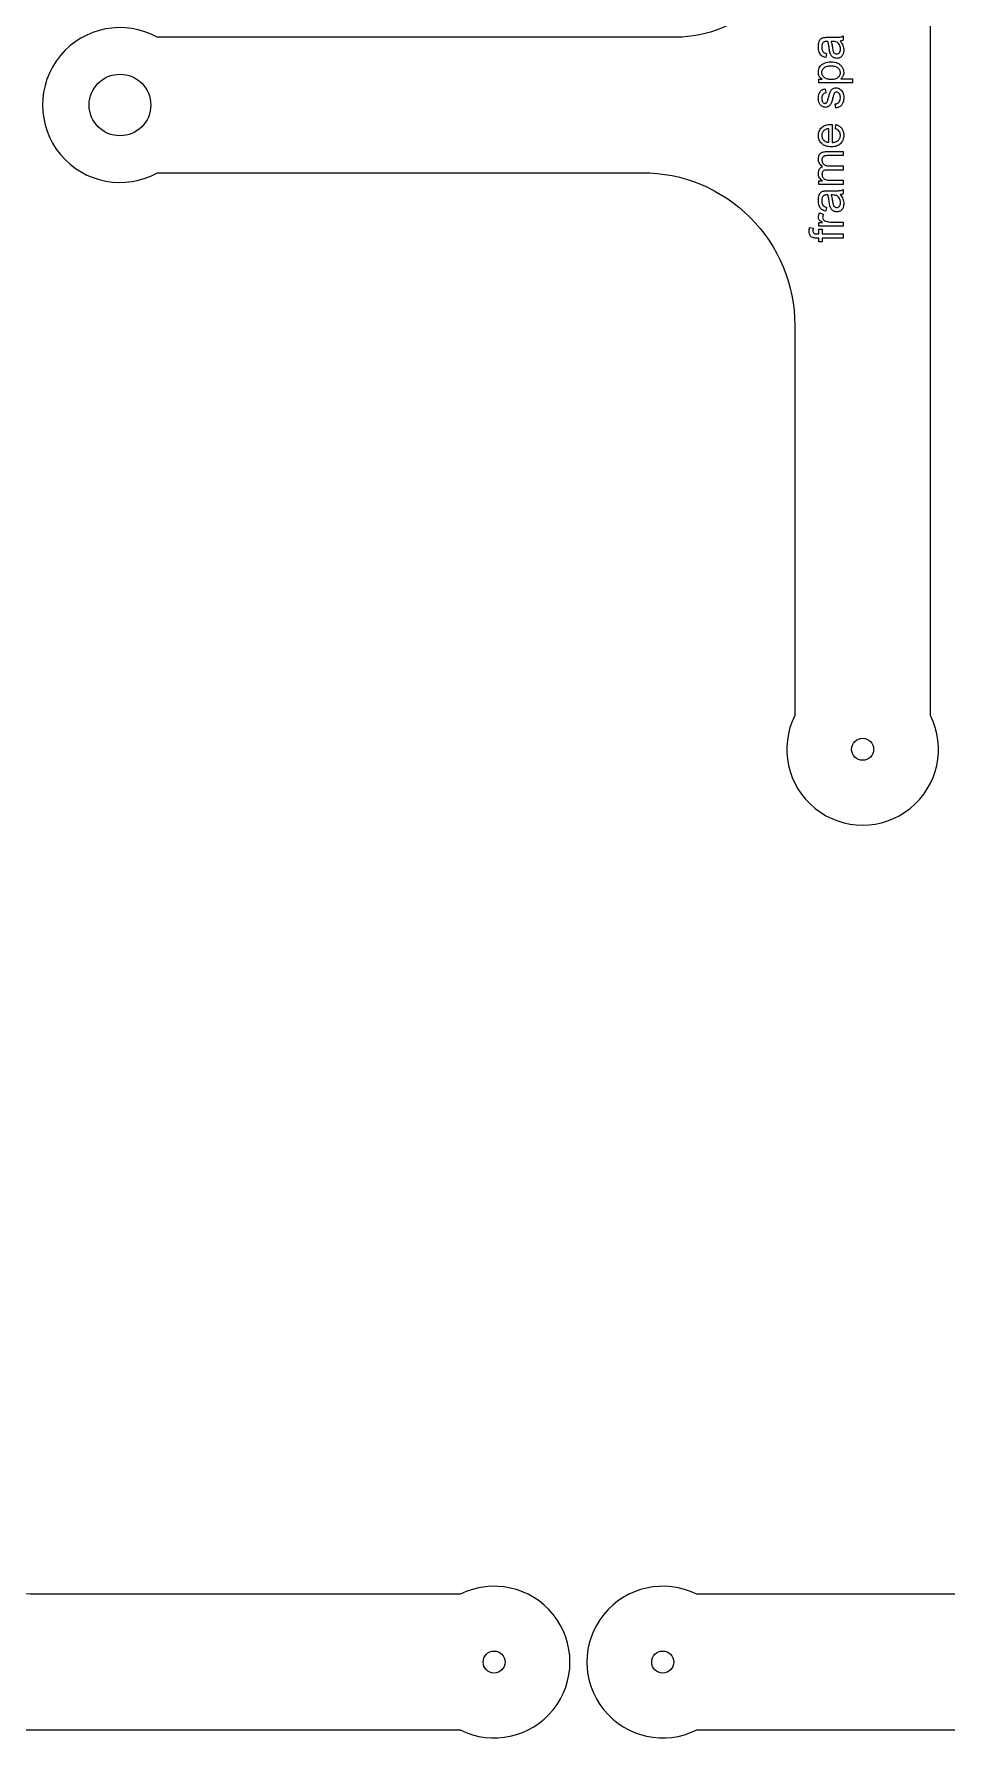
# Model space of a CAD drawing. Header units: millimetres. Extents: x 18 to 1175, y 18 to 1178.
# Drawn here: x 338 to 661, y 18 to 621 of the extents above; entities that cross this region are included whole.
import ezdxf

# ---------------------------------------------------------------- set-up
doc = ezdxf.new("R2010")
doc.units = ezdxf.units.MM
doc.layers.add('cut', color=5, linetype='Continuous', true_color=0x0000ff)
doc.layers.add('line engraving', color=1, linetype='Continuous', true_color=0xff0000)

msp = doc.modelspace()

# ---------------------------------------------------------------- linework, layer by layer
at = {"layer": 'cut', "color": 5, "true_color": 0x0000ff}
for points in [[(565.22, 619.86), (381.62, 619.86, 1.695342), (381.72, 571.91), (553.22, 571.91, -0.414214), (607.22, 517.91), (607.22, 379.86, 1.618034), (655.22, 379.86), (655.22, 811.86, 1.618034), (607.22, 811.86), (607.22, 661.86, -0.414214)], [(296.83, 110.83), (296.83, 294.43, 1.695342), (248.89, 294.33), (248.89, 122.83, -0.414214), (194.89, 68.83), (56.83, 68.83, 1.618034), (56.83, 20.83), (488.83, 20.83, 1.618034), (488.83, 68.83), (338.83, 68.83, -0.414214)], [(812.5, 110.83), (812.5, 294.43, 1.695342), (764.55, 294.33), (764.55, 122.83, -0.414214), (710.55, 68.83), (572.5, 68.83, 1.618034), (572.5, 20.83), (1004.5, 20.83, 1.618034), (1004.5, 68.83), (854.5, 68.83, -0.414214)]]:
    msp.add_lwpolyline(points, format="xyb", close=True, dxfattribs=at)
for centre, radius in [((368.42, 595.86), 10.9), ((631.22, 367.86), 3.9), ((500.83, 44.83), 3.9), ((560.5, 44.83), 3.9)]:
    msp.add_circle(centre, radius, dxfattribs=at)
at = {"layer": 'line engraving', "color": 1, "true_color": 0xff0000}
for points in [[(623.29, 618.48), (623.61, 618.08), (623.88, 617.68), (624.1, 617.3), (624.26, 616.92), (624.39, 616.54), (624.47, 616.14), (624.53, 615.74), (624.55, 615.31), (624.53, 614.97), (624.5, 614.65), (624.45, 614.34), (624.37, 614.06), (624.28, 613.8), (624.16, 613.56), (624.02, 613.34), (623.85, 613.14), (623.68, 612.96), (623.48, 612.8), (623.28, 612.67), (623.07, 612.57), (622.84, 612.48), (622.6, 612.42), (622.35, 612.39), (622.09, 612.38), (621.78, 612.39), (621.48, 612.45), (621.2, 612.54), (620.93, 612.66), (620.69, 612.82), (620.46, 613), (620.27, 613.19), (620.1, 613.42), (619.95, 613.66), (619.82, 613.91), (619.71, 614.18), (619.62, 614.46), (619.56, 614.71), (619.51, 615), (619.45, 615.35), (619.4, 615.76), (619.35, 616.18), (619.29, 616.58), (619.23, 616.95), (619.17, 617.29), (619.11, 617.6), (619.04, 617.88), (618.97, 618.13), (618.9, 618.36), (618.76, 618.36), (618.65, 618.36), (618.57, 618.36), (618.52, 618.36), (618.3, 618.36), (618.11, 618.34), (617.93, 618.31), (617.76, 618.26), (617.61, 618.2), (617.48, 618.13), (617.36, 618.05), (617.27, 617.95), (617.15, 617.8), (617.05, 617.64), (616.96, 617.46), (616.9, 617.26), (616.84, 617.04), (616.8, 616.81), (616.78, 616.56), (616.77, 616.29), (616.78, 616.04), (616.79, 615.81), (616.82, 615.6), (616.86, 615.4), (616.91, 615.22), (616.97, 615.05), (617.05, 614.91), (617.13, 614.78), (617.35, 614.55), (617.63, 614.35), (617.98, 614.18), (618.41, 614.05), (618.21, 612.63), (617.78, 612.74), (617.39, 612.88), (617.04, 613.06), (616.74, 613.27), (616.47, 613.51), (616.24, 613.81), (616.04, 614.16), (615.87, 614.55), (615.74, 614.99), (615.64, 615.46), (615.59, 615.97), (615.57, 616.5), (615.58, 617.03), (615.63, 617.5), (615.71, 617.92), (615.83, 618.29), (615.96, 618.61), (616.12, 618.89), (616.29, 619.12), (616.48, 619.3), (616.69, 619.45), (616.92, 619.58), (617.18, 619.68), (617.47, 619.75), (617.69, 619.79), (617.99, 619.81), (618.36, 619.82), (618.81, 619.83), (620.75, 619.83), (621.24, 619.83), (621.67, 619.83), (622.06, 619.84), (622.41, 619.85), (622.71, 619.86), (622.96, 619.88), (623.16, 619.9), (623.32, 619.92), (623.59, 619.98), (623.85, 620.06), (624.1, 620.16), (624.35, 620.29), (624.35, 618.77), (624.12, 618.66), (623.86, 618.58), (623.59, 618.52), (623.29, 618.48)], [(620.04, 618.36), (620.12, 618.14), (620.2, 617.91), (620.27, 617.65), (620.34, 617.36), (620.41, 617.05), (620.47, 616.72), (620.53, 616.36), (620.59, 615.98), (620.66, 615.56), (620.73, 615.21), (620.8, 614.93), (620.88, 614.71), (620.97, 614.53), (621.08, 614.38), (621.21, 614.24), (621.35, 614.13), (621.51, 614.04), (621.68, 613.98), (621.86, 613.94), (622.05, 613.93), (622.33, 613.96), (622.58, 614.04), (622.81, 614.18), (623.02, 614.37), (623.19, 614.62), (623.31, 614.91), (623.38, 615.26), (623.41, 615.66), (623.38, 616.07), (623.31, 616.46), (623.2, 616.82), (623.04, 617.16), (622.84, 617.46), (622.6, 617.73), (622.33, 617.95), (622.03, 618.12), (621.75, 618.22), (621.42, 618.3), (621.03, 618.34), (620.57, 618.36), (620.04, 618.36)], [(627.64, 603.66), (615.76, 603.66), (615.76, 604.98), (616.88, 604.98), (616.57, 605.23), (616.3, 605.48), (616.08, 605.75), (615.89, 606.04), (615.75, 606.35), (615.65, 606.7), (615.59, 607.07), (615.57, 607.47), (615.6, 608.01), (615.71, 608.51), (615.88, 608.98), (616.13, 609.42), (616.44, 609.81), (616.82, 610.15), (617.24, 610.45), (617.73, 610.69), (618.26, 610.87), (618.81, 611.01), (619.39, 611.09), (619.99, 611.11), (620.63, 611.09), (621.24, 611), (621.82, 610.85), (622.37, 610.64), (622.62, 610.52), (622.86, 610.38), (623.09, 610.23), (623.3, 610.06), (623.49, 609.88), (623.67, 609.69), (623.84, 609.49), (623.98, 609.27), (624.23, 608.81), (624.41, 608.34), (624.51, 607.86), (624.55, 607.37), (624.53, 607.01), (624.47, 606.68), (624.37, 606.36), (624.24, 606.06), (624.07, 605.79), (623.89, 605.54), (623.69, 605.31), (623.46, 605.11), (627.64, 605.11), (627.64, 603.66)], [(620.1, 604.97), (620.51, 604.99), (620.88, 605.02), (621.23, 605.07), (621.55, 605.14), (621.84, 605.24), (622.11, 605.35), (622.34, 605.49), (622.56, 605.65), (622.74, 605.82), (622.9, 606), (623.04, 606.19), (623.15, 606.39), (623.24, 606.6), (623.3, 606.81), (623.34, 607.04), (623.35, 607.27), (623.34, 607.51), (623.3, 607.74), (623.23, 607.96), (623.14, 608.17), (623.03, 608.38), (622.89, 608.57), (622.72, 608.76), (622.53, 608.93), (622.31, 609.1), (622.06, 609.24), (621.78, 609.36), (621.48, 609.45), (621.15, 609.53), (620.79, 609.58), (620.4, 609.62), (619.98, 609.63), (619.59, 609.62), (619.21, 609.58), (618.87, 609.53), (618.55, 609.46), (618.25, 609.36), (617.98, 609.25), (617.74, 609.11), (617.52, 608.95), (617.33, 608.78), (617.17, 608.6), (617.03, 608.41), (616.91, 608.21), (616.82, 608), (616.76, 607.79), (616.72, 607.57), (616.71, 607.34), (616.72, 607.11), (616.76, 606.89), (616.83, 606.67), (616.92, 606.46), (617.05, 606.26), (617.2, 606.06), (617.37, 605.87), (617.58, 605.69), (617.81, 605.52), (618.06, 605.38), (618.34, 605.25), (618.64, 605.15), (618.97, 605.08), (619.32, 605.02), (619.7, 604.99), (620.1, 604.97)], [(621.79, 594.79), (621.56, 596.23), (621.97, 596.32), (622.33, 596.46), (622.63, 596.66), (622.89, 596.91), (623.09, 597.21), (623.23, 597.57), (623.32, 597.98), (623.35, 598.45), (623.34, 598.7), (623.32, 598.92), (623.29, 599.13), (623.25, 599.33), (623.19, 599.51), (623.12, 599.67), (623.04, 599.81), (622.94, 599.94), (622.73, 600.16), (622.5, 600.31), (622.25, 600.4), (621.98, 600.43), (621.75, 600.4), (621.54, 600.32), (621.36, 600.19), (621.2, 600), (621.15, 599.91), (621.1, 599.79), (621.04, 599.65), (620.98, 599.48), (620.92, 599.28), (620.85, 599.05), (620.78, 598.79), (620.71, 598.51), (620.61, 598.13), (620.52, 597.77), (620.42, 597.45), (620.33, 597.16), (620.25, 596.89), (620.17, 596.66), (620.09, 596.46), (620.01, 596.29), (619.85, 596), (619.66, 595.75), (619.44, 595.53), (619.19, 595.35), (618.93, 595.21), (618.65, 595.11), (618.35, 595.05), (618.04, 595.03), (617.76, 595.05), (617.49, 595.1), (617.23, 595.18), (616.98, 595.3), (616.74, 595.44), (616.53, 595.61), (616.34, 595.8), (616.16, 596.01), (616.04, 596.2), (615.93, 596.41), (615.83, 596.66), (615.74, 596.94), (615.66, 597.24), (615.61, 597.55), (615.58, 597.87), (615.57, 598.2), (615.58, 598.69), (615.64, 599.15), (615.73, 599.57), (615.86, 599.97), (616.02, 600.33), (616.2, 600.64), (616.41, 600.89), (616.65, 601.1), (616.92, 601.27), (617.23, 601.41), (617.58, 601.52), (617.98, 601.6), (618.17, 600.18), (617.86, 600.11), (617.58, 599.99), (617.34, 599.83), (617.14, 599.62), (616.97, 599.36), (616.86, 599.05), (616.79, 598.7), (616.76, 598.3), (616.77, 598.06), (616.78, 597.84), (616.81, 597.63), (616.85, 597.44), (616.89, 597.27), (616.95, 597.12), (617.02, 596.99), (617.1, 596.87), (617.27, 596.68), (617.46, 596.55), (617.66, 596.47), (617.87, 596.44), (618.01, 596.45), (618.14, 596.48), (618.26, 596.54), (618.38, 596.62), (618.49, 596.72), (618.6, 596.85), (618.69, 597), (618.77, 597.18), (618.79, 597.24), (618.82, 597.34), (618.86, 597.46), (618.9, 597.61), (618.95, 597.78), (619.01, 597.98), (619.07, 598.21), (619.14, 598.46), (619.24, 598.83), (619.34, 599.18), (619.43, 599.49), (619.52, 599.77), (619.6, 600.03), (619.68, 600.25), (619.75, 600.45), (619.82, 600.62), (619.96, 600.91), (620.14, 601.16), (620.35, 601.39), (620.58, 601.58), (620.85, 601.73), (621.14, 601.84), (621.47, 601.9), (621.83, 601.93), (622.19, 601.9), (622.53, 601.82), (622.87, 601.69), (623.2, 601.5), (623.5, 601.26), (623.77, 600.98), (624, 600.65), (624.19, 600.27), (624.35, 599.86), (624.46, 599.42), (624.52, 598.96), (624.55, 598.46), (624.53, 598.06), (624.5, 597.68), (624.45, 597.32), (624.37, 596.99), (624.27, 596.68), (624.15, 596.4), (624.01, 596.14), (623.85, 595.91), (623.67, 595.7), (623.46, 595.51), (623.23, 595.34), (622.99, 595.19), (622.72, 595.06), (622.43, 594.95), (622.12, 594.86), (621.79, 594.79)], [(621.58, 587.44), (621.77, 588.94), (622.09, 588.84), (622.39, 588.73), (622.68, 588.59), (622.94, 588.43), (623.19, 588.26), (623.42, 588.07), (623.63, 587.85), (623.82, 587.62), (623.99, 587.37), (624.14, 587.11), (624.26, 586.83), (624.36, 586.53), (624.44, 586.21), (624.5, 585.88), (624.53, 585.53), (624.55, 585.16), (624.53, 584.7), (624.47, 584.27), (624.38, 583.86), (624.26, 583.47), (624.09, 583.11), (623.89, 582.78), (623.66, 582.46), (623.38, 582.17), (623.08, 581.92), (622.75, 581.69), (622.38, 581.5), (621.99, 581.35), (621.57, 581.23), (621.12, 581.14), (620.64, 581.09), (620.13, 581.07), (619.6, 581.09), (619.11, 581.14), (618.64, 581.23), (618.2, 581.35), (617.8, 581.51), (617.42, 581.7), (617.08, 581.92), (616.76, 582.19), (616.48, 582.48), (616.24, 582.79), (616.03, 583.12), (615.87, 583.47), (615.73, 583.84), (615.64, 584.23), (615.59, 584.65), (615.57, 585.08), (615.58, 585.5), (615.64, 585.9), (615.73, 586.29), (615.86, 586.65), (616.02, 586.99), (616.23, 587.31), (616.46, 587.61), (616.74, 587.9), (617.05, 588.15), (617.39, 588.38), (617.75, 588.56), (618.15, 588.72), (618.58, 588.84), (619.04, 588.92), (619.52, 588.97), (620.04, 588.99), (620.11, 588.99), (620.2, 588.99), (620.31, 588.99), (620.43, 588.98), (620.43, 582.57), (620.77, 582.6), (621.09, 582.66), (621.4, 582.73), (621.68, 582.82), (621.94, 582.93), (622.18, 583.06), (622.4, 583.21), (622.6, 583.38), (622.77, 583.56), (622.93, 583.76), (623.05, 583.97), (623.16, 584.18), (623.24, 584.41), (623.3, 584.66), (623.34, 584.91), (623.35, 585.17), (623.32, 585.56), (623.24, 585.91), (623.11, 586.24), (622.93, 586.54), (622.69, 586.81), (622.38, 587.05), (622.01, 587.26), (621.58, 587.44)], [(619.23, 582.66), (619.23, 587.45), (618.97, 587.42), (618.72, 587.38), (618.49, 587.33), (618.28, 587.27), (618.09, 587.19), (617.91, 587.11), (617.75, 587.01), (617.6, 586.9), (617.41, 586.72), (617.24, 586.53), (617.09, 586.32), (616.97, 586.1), (616.88, 585.87), (616.82, 585.63), (616.78, 585.37), (616.76, 585.1), (616.77, 584.85), (616.81, 584.62), (616.86, 584.39), (616.93, 584.18), (617.03, 583.97), (617.14, 583.77), (617.28, 583.59), (617.44, 583.41), (617.61, 583.25), (617.8, 583.11), (618, 582.99), (618.22, 582.88), (618.45, 582.8), (618.7, 582.73), (618.96, 582.68), (619.23, 582.66)], [(624.35, 567.75), (615.76, 567.75), (615.76, 569.06), (616.97, 569.06), (616.67, 569.28), (616.4, 569.53), (616.16, 569.81), (615.95, 570.13), (615.78, 570.48), (615.66, 570.85), (615.59, 571.24), (615.57, 571.66), (615.59, 572.12), (615.67, 572.53), (615.79, 572.9), (615.96, 573.23), (616.18, 573.51), (616.44, 573.75), (616.73, 573.94), (617.07, 574.09), (616.72, 574.35), (616.41, 574.64), (616.15, 574.94), (615.94, 575.26), (615.78, 575.6), (615.66, 575.96), (615.59, 576.34), (615.57, 576.74), (615.58, 577.05), (615.61, 577.34), (615.67, 577.62), (615.74, 577.87), (615.84, 578.11), (615.96, 578.33), (616.11, 578.53), (616.27, 578.71), (616.46, 578.87), (616.68, 579.01), (616.91, 579.13), (617.17, 579.22), (617.46, 579.3), (617.77, 579.35), (618.1, 579.38), (618.45, 579.4), (624.35, 579.4), (624.35, 577.95), (618.94, 577.95), (618.53, 577.94), (618.19, 577.91), (617.9, 577.87), (617.68, 577.81), (617.5, 577.72), (617.33, 577.61), (617.19, 577.46), (617.06, 577.29), (616.96, 577.1), (616.89, 576.89), (616.84, 576.66), (616.83, 576.42), (616.84, 576.2), (616.87, 575.98), (616.91, 575.78), (616.98, 575.59), (617.06, 575.41), (617.17, 575.23), (617.29, 575.07), (617.43, 574.91), (617.59, 574.77), (617.78, 574.65), (617.98, 574.55), (618.21, 574.46), (618.47, 574.4), (618.74, 574.35), (619.04, 574.32), (619.36, 574.32), (624.35, 574.32), (624.35, 572.86), (618.77, 572.86), (618.31, 572.84), (617.92, 572.77), (617.59, 572.66), (617.31, 572.5), (617.2, 572.41), (617.1, 572.3), (617.02, 572.17), (616.95, 572.03), (616.9, 571.88), (616.86, 571.71), (616.84, 571.53), (616.83, 571.34), (616.85, 571.04), (616.91, 570.75), (617.01, 570.47), (617.15, 570.2), (617.33, 569.96), (617.55, 569.75), (617.81, 569.58), (618.1, 569.45), (618.44, 569.34), (618.86, 569.27), (619.34, 569.23), (619.89, 569.21), (624.35, 569.21), (624.35, 567.75)], [(623.29, 564.15), (623.61, 563.75), (623.88, 563.35), (624.1, 562.97), (624.26, 562.59), (624.39, 562.21), (624.47, 561.81), (624.53, 561.41), (624.55, 560.98), (624.53, 560.64), (624.5, 560.32), (624.45, 560.01), (624.37, 559.73), (624.28, 559.47), (624.16, 559.23), (624.02, 559.01), (623.85, 558.81), (623.68, 558.63), (623.48, 558.47), (623.28, 558.34), (623.07, 558.24), (622.84, 558.15), (622.6, 558.09), (622.35, 558.06), (622.09, 558.05), (621.78, 558.06), (621.48, 558.12), (621.2, 558.21), (620.93, 558.33), (620.69, 558.49), (620.46, 558.67), (620.27, 558.87), (620.1, 559.09), (619.95, 559.33), (619.82, 559.58), (619.71, 559.85), (619.62, 560.13), (619.56, 560.38), (619.51, 560.67), (619.45, 561.02), (619.4, 561.43), (619.35, 561.85), (619.29, 562.25), (619.23, 562.62), (619.17, 562.96), (619.11, 563.27), (619.04, 563.55), (618.97, 563.8), (618.9, 564.03), (618.76, 564.03), (618.65, 564.03), (618.57, 564.03), (618.52, 564.03), (618.3, 564.03), (618.11, 564.01), (617.93, 563.98), (617.76, 563.93), (617.61, 563.87), (617.48, 563.8), (617.36, 563.72), (617.27, 563.62), (617.15, 563.47), (617.05, 563.31), (616.96, 563.13), (616.9, 562.93), (616.84, 562.71), (616.8, 562.48), (616.78, 562.23), (616.77, 561.96), (616.78, 561.71), (616.79, 561.48), (616.82, 561.27), (616.86, 561.07), (616.91, 560.89), (616.97, 560.72), (617.05, 560.58), (617.13, 560.45), (617.35, 560.22), (617.63, 560.02), (617.98, 559.85), (618.41, 559.72), (618.21, 558.3), (617.78, 558.41), (617.39, 558.55), (617.04, 558.73), (616.74, 558.94), (616.47, 559.18), (616.24, 559.48), (616.04, 559.83), (615.87, 560.22), (615.74, 560.66), (615.64, 561.13), (615.59, 561.64), (615.57, 562.17), (615.58, 562.7), (615.63, 563.17), (615.71, 563.59), (615.83, 563.96), (615.96, 564.28), (616.12, 564.56), (616.29, 564.79), (616.48, 564.97), (616.69, 565.12), (616.92, 565.25), (617.18, 565.35), (617.47, 565.42), (617.69, 565.46), (617.99, 565.48), (618.36, 565.49), (618.81, 565.5), (620.75, 565.5), (621.24, 565.5), (621.67, 565.5), (622.06, 565.51), (622.41, 565.52), (622.71, 565.53), (622.96, 565.55), (623.16, 565.57), (623.32, 565.59), (623.59, 565.65), (623.85, 565.73), (624.1, 565.83), (624.35, 565.96), (624.35, 564.44), (624.12, 564.33), (623.86, 564.25), (623.59, 564.19), (623.29, 564.15)], [(620.04, 564.03), (620.12, 563.81), (620.2, 563.58), (620.27, 563.32), (620.34, 563.03), (620.41, 562.72), (620.47, 562.39), (620.53, 562.03), (620.59, 561.65), (620.66, 561.23), (620.73, 560.88), (620.8, 560.6), (620.88, 560.38), (620.97, 560.2), (621.08, 560.05), (621.21, 559.91), (621.35, 559.8), (621.51, 559.71), (621.68, 559.65), (621.86, 559.61), (622.05, 559.6), (622.33, 559.63), (622.58, 559.71), (622.81, 559.85), (623.02, 560.04), (623.19, 560.29), (623.31, 560.58), (623.38, 560.93), (623.41, 561.33), (623.38, 561.74), (623.31, 562.13), (623.2, 562.49), (623.04, 562.83), (622.84, 563.13), (622.6, 563.4), (622.33, 563.62), (622.03, 563.79), (621.75, 563.89), (621.42, 563.97), (621.03, 564.01), (620.57, 564.03), (620.04, 564.03)], [(624.35, 553.01), (615.76, 553.01), (615.76, 554.32), (617.06, 554.32), (616.64, 554.56), (616.3, 554.8), (616.04, 555.03), (615.86, 555.24), (615.73, 555.46), (615.64, 555.69), (615.58, 555.93), (615.57, 556.18), (615.6, 556.55), (615.68, 556.92), (615.83, 557.3), (616.04, 557.67), (617.39, 557.17), (617.25, 556.91), (617.15, 556.64), (617.09, 556.37), (617.07, 556.11), (617.09, 555.87), (617.14, 555.65), (617.23, 555.44), (617.36, 555.25), (617.52, 555.07), (617.7, 554.92), (617.91, 554.8), (618.15, 554.71), (618.55, 554.6), (618.97, 554.52), (619.4, 554.48), (619.85, 554.46), (624.35, 554.46), (624.35, 553.01)], [(624.35, 548.77), (616.89, 548.77), (616.89, 547.48), (615.76, 547.48), (615.76, 548.77), (614.85, 548.77), (614.44, 548.78), (614.09, 548.81), (613.8, 548.85), (613.56, 548.92), (613.29, 549.05), (613.05, 549.21), (612.83, 549.42), (612.64, 549.66), (612.49, 549.95), (612.38, 550.3), (612.31, 550.7), (612.29, 551.15), (612.3, 551.46), (612.33, 551.79), (612.37, 552.14), (612.44, 552.51), (613.71, 552.29), (613.67, 552.06), (613.65, 551.85), (613.63, 551.63), (613.62, 551.43), (613.64, 551.12), (613.7, 550.86), (613.78, 550.65), (613.91, 550.49), (614.08, 550.37), (614.31, 550.29), (614.61, 550.23), (614.97, 550.22), (615.76, 550.22), (615.76, 551.89), (616.89, 551.89), (616.89, 550.22), (624.35, 550.22), (624.35, 548.77)]]:
    msp.add_lwpolyline(points, dxfattribs=at)

doc.saveas('drawing.dxf')
